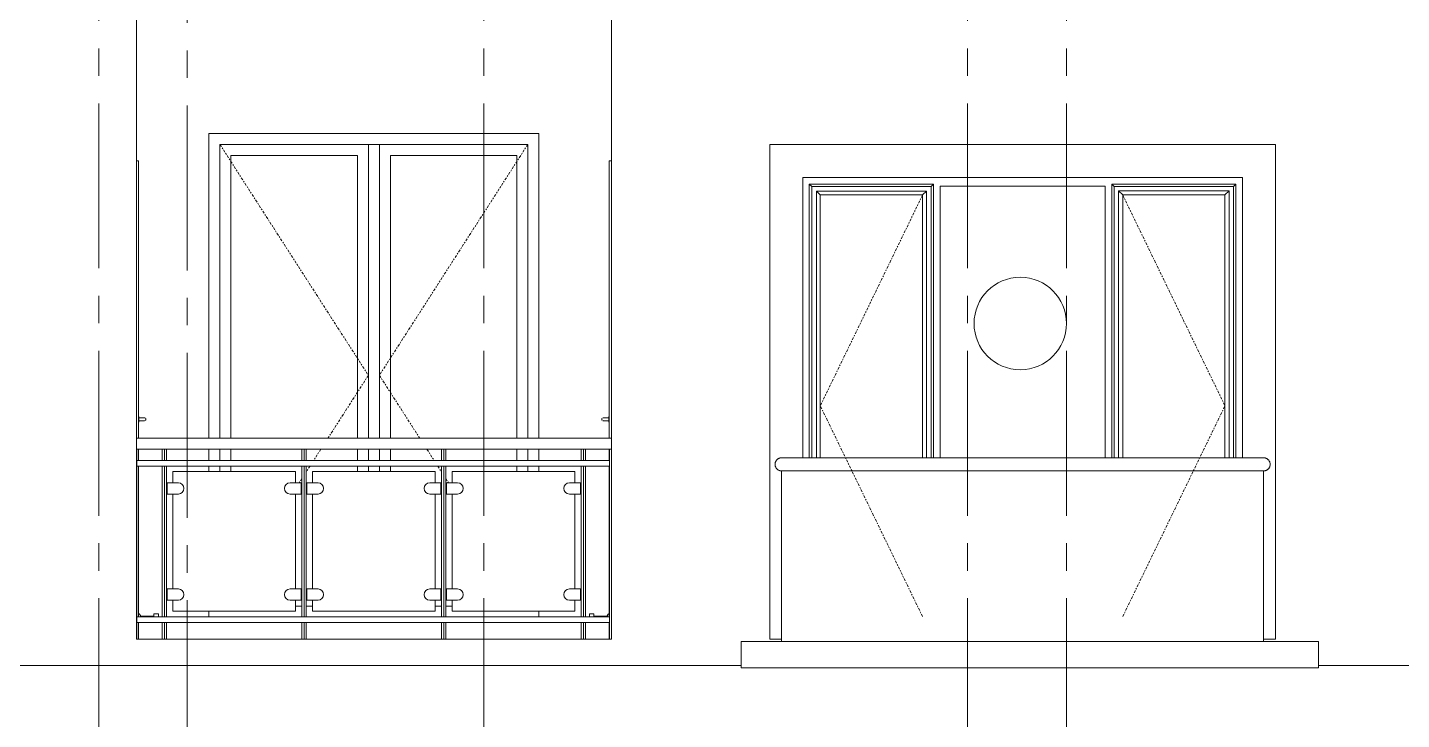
# Model space of a CAD drawing. Header units: millimetres. Extents: x 1373 to 40779, y 1939 to 6439.
# Drawn here: x 38774 to 39398, y 3839 to 4154 of the extents above; entities that cross this region are included whole.
import ezdxf

# ---------------------------------------------------------------- set-up
doc = ezdxf.new("R2010")
doc.units = ezdxf.units.MM
doc.linetypes.add('Center', pattern=[3, 1.2, -0.6, 0.6, -0.6])
doc.linetypes.add('IMPORT-CENTER2', pattern=[112.5, 75, -12.5, 12.5, -12.5])
for name, color, linetype, lineweight in [('A-DOOR', 31, 'Continuous', 18), ('A-DOOR-FRAM', 31, 'Continuous', 18), ('A-FLOR', 192, 'Continuous', 30), ('A-FLOR-HRAL', 11, 'Continuous', 18), ('A-GLAZ', 151, 'Continuous', 18), ('A-WALL', 20, 'Continuous', 9), ('S-GRID', 252, 'IMPORT-CENTER2', 5)]:
    doc.layers.add(name, color=color, linetype=linetype, lineweight=lineweight)
doc.layers.add('Çember', color=7, linetype='Continuous')

# ---------------------------------------------------------------- blocks, each defined once
blk = doc.blocks.new('_MB_KAPI_CAMLI_B - _m_kapı_90_camlı-V73-ÖN GÖRÜNÜŞ')
at = {"layer": 'A-DOOR'}
for p, q in [((261.25, 200.7), (259.75, 200.7)), ((261.25, 201.22), (261.25, 200)), ((261.25, 200), (261.25, 198.78)), ((259.75, 199.3), (261.25, 199.3)), ((254.35, 111.5), (252.35, 111.5)), ((252.35, 110.18), (252.35, 111.5)), ((254.35, 110.18), (254.35, 111.5)), ((260.1, 110.5), (254.35, 110.5)), ((260.1, 110.24), (260.1, 110.5)), ((260.52, 110.81), (260.52, 110.17))]:
    blk.add_line(p, q, dxfattribs=at)
at = {"layer": 'A-DOOR', "flags": 128}
for points in [[(259.75, 200.7), (259.71, 200.7), (259.67, 200.7), (259.63, 200.7), (259.59, 200.7), (259.55, 200.7), (259.51, 200.7), (259.48, 200.7), (259.44, 200.7), (259.4, 200.7), (259.36, 200.7), (259.33, 200.7), (259.29, 200.7), (259.25, 200.7), (259.22, 200.7), (259.19, 200.7), (259.15, 200.7), (259.12, 200.7), (259.09, 200.7), (259.06, 200.7), (259.03, 200.7), (259.01, 200.7), (258.98, 200.7), (258.96, 200.7), (258.93, 200.7), (258.91, 200.7), (258.89, 200.7), (258.87, 200.7), (258.85, 200.7), (258.83, 200.7), (258.82, 200.7), (258.81, 200.7), (258.79, 200.7), (258.78, 200.7), (258.77, 200.7), (258.77, 200.7), (258.76, 200.7), (258.76, 200.7), (258.75, 200.7), (258.75, 200.7)], [(258.75, 199.3), (258.75, 199.3), (258.75, 199.3), (258.76, 199.3), (258.76, 199.3), (258.77, 199.3), (258.78, 199.3), (258.79, 199.3), (258.8, 199.3), (258.82, 199.3), (258.83, 199.3), (258.85, 199.3), (258.86, 199.3), (258.88, 199.3), (258.9, 199.3), (258.93, 199.3), (258.95, 199.3), (258.97, 199.3), (259, 199.3), (259.03, 199.3), (259.05, 199.3), (259.08, 199.3), (259.11, 199.3), (259.15, 199.3), (259.18, 199.3), (259.21, 199.3), (259.25, 199.3), (259.28, 199.3), (259.32, 199.3), (259.35, 199.3), (259.39, 199.3), (259.43, 199.3), (259.46, 199.3), (259.5, 199.3), (259.54, 199.3), (259.58, 199.3), (259.62, 199.3), (259.66, 199.3), (259.7, 199.3), (259.74, 199.3), (259.75, 199.3)], [(260.1, 110.5), (260.12, 110.5), (260.14, 110.51), (260.16, 110.51), (260.18, 110.52), (260.2, 110.52), (260.22, 110.53), (260.24, 110.54), (260.26, 110.54), (260.28, 110.55), (260.3, 110.56), (260.32, 110.57), (260.34, 110.58), (260.35, 110.6), (260.37, 110.61), (260.38, 110.62), (260.4, 110.64), (260.42, 110.65), (260.43, 110.67), (260.44, 110.68), (260.46, 110.7), (260.47, 110.71), (260.48, 110.73), (260.49, 110.75), (260.5, 110.77), (260.51, 110.79), (260.52, 110.8), (260.52, 110.81)], [(260.52, 110.81), (260.55, 110.88), (260.59, 110.95), (260.63, 111.02), (260.67, 111.09), (260.72, 111.15), (260.76, 111.22), (260.81, 111.28), (260.87, 111.34), (260.92, 111.4), (260.98, 111.46), (261.04, 111.51), (261.1, 111.56), (261.16, 111.61), (261.23, 111.66), (261.3, 111.7), (261.36, 111.74)]]:
    blk.add_lwpolyline(points, dxfattribs=at)
at = {"layer": 'A-DOOR'}
for start, end in [(150, 180), (180, 210), (75, 120), (240, 285)]:
    blk.add_arc((258.75, 200), 0.7, start, end, dxfattribs=at)
at = {"layer": 'A-DOOR-FRAM'}
for p, q in [((261.35, 191.44), (261.35, 317.5)), ((262.35, 317.5), (261.35, 317.5)), ((261.35, 181.28), (261.35, 186.36)), ((261.35, 110.16), (261.35, 178.74)), ((261.35, 100), (261.35, 107.62))]:
    blk.add_line(p, q, dxfattribs=at)
blk = doc.blocks.new('_MB_KAPI_CAMLI_B - _m_kapı_80_camlı-2079422-ÖN GÖRÜNÜŞ')
at = {"layer": 'A-DOOR'}
for p, q in [((47.45, 500), (47.45, 501.22)), ((48.95, 500.7), (47.45, 500.7)), ((47.45, 498.78), (47.45, 500)), ((47.45, 499.3), (48.95, 499.3)), ((48.18, 410.17), (48.18, 410.81)), ((54.35, 410.5), (48.6, 410.5)), ((48.6, 410.5), (48.6, 410.24)), ((56.35, 411.5), (54.35, 411.5)), ((54.35, 411.5), (54.35, 410.18)), ((56.35, 411.5), (56.35, 410.18))]:
    blk.add_line(p, q, dxfattribs=at)
at = {"layer": 'A-DOOR', "flags": 128}
for points in [[(49.95, 500.7), (49.95, 500.7), (49.95, 500.7), (49.94, 500.7), (49.94, 500.7), (49.93, 500.7), (49.92, 500.7), (49.91, 500.7), (49.9, 500.7), (49.89, 500.7), (49.87, 500.7), (49.86, 500.7), (49.84, 500.7), (49.82, 500.7), (49.8, 500.7), (49.78, 500.7), (49.75, 500.7), (49.73, 500.7), (49.7, 500.7), (49.68, 500.7), (49.65, 500.7), (49.62, 500.7), (49.59, 500.7), (49.56, 500.7), (49.52, 500.7), (49.49, 500.7), (49.46, 500.7), (49.42, 500.7), (49.39, 500.7), (49.35, 500.7), (49.31, 500.7), (49.28, 500.7), (49.24, 500.7), (49.2, 500.7), (49.16, 500.7), (49.12, 500.7), (49.08, 500.7), (49.04, 500.7), (49, 500.7), (48.96, 500.7), (48.95, 500.7)], [(48.95, 499.3), (48.99, 499.3), (49.03, 499.3), (49.07, 499.3), (49.11, 499.3), (49.15, 499.3), (49.19, 499.3), (49.23, 499.3), (49.27, 499.3), (49.3, 499.3), (49.34, 499.3), (49.38, 499.3), (49.41, 499.3), (49.45, 499.3), (49.48, 499.3), (49.52, 499.3), (49.55, 499.3), (49.58, 499.3), (49.61, 499.3), (49.64, 499.3), (49.67, 499.3), (49.7, 499.3), (49.72, 499.3), (49.75, 499.3), (49.77, 499.3), (49.79, 499.3), (49.81, 499.3), (49.83, 499.3), (49.85, 499.3), (49.87, 499.3), (49.88, 499.3), (49.9, 499.3), (49.91, 499.3), (49.92, 499.3), (49.93, 499.3), (49.94, 499.3), (49.94, 499.3), (49.95, 499.3), (49.95, 499.3), (49.95, 499.3)], [(47.33, 411.74), (47.4, 411.7), (47.47, 411.66), (47.53, 411.62), (47.59, 411.57), (47.66, 411.52), (47.72, 411.46), (47.77, 411.41), (47.83, 411.35), (47.88, 411.29), (47.93, 411.23), (47.98, 411.16), (48.02, 411.1), (48.07, 411.03), (48.11, 410.96), (48.14, 410.89), (48.18, 410.82), (48.18, 410.81)], [(48.18, 410.81), (48.19, 410.79), (48.2, 410.77), (48.21, 410.75), (48.22, 410.73), (48.23, 410.72), (48.25, 410.7), (48.26, 410.68), (48.27, 410.67), (48.29, 410.65), (48.3, 410.64), (48.32, 410.62), (48.33, 410.61), (48.35, 410.6), (48.37, 410.59), (48.38, 410.57), (48.4, 410.56), (48.42, 410.55), (48.44, 410.54), (48.46, 410.54), (48.48, 410.53), (48.5, 410.52), (48.52, 410.52), (48.54, 410.51), (48.56, 410.51), (48.58, 410.5), (48.6, 410.5), (48.6, 410.5)]]:
    blk.add_lwpolyline(points, dxfattribs=at)
at = {"layer": 'A-DOOR'}
for start, end in [(60, 105), (0, 30), (330, 0), (255, 300)]:
    blk.add_arc((49.95, 500), 0.7, start, end, dxfattribs=at)
at = {"layer": 'A-DOOR-FRAM'}
for p, q in [((47.35, 617.5), (46.35, 617.5)), ((47.35, 617.5), (47.35, 491.44)), ((47.35, 486.36), (47.35, 481.28)), ((47.35, 478.74), (47.35, 410.16)), ((47.35, 407.62), (47.35, 400))]:
    blk.add_line(p, q, dxfattribs=at)

msp = doc.modelspace()

# ---------------------------------------------------------------- linework, layer by layer
at = {"layer": 'A-FLOR', "color": 1, "lineweight": 20}
for p, q in [((38823.02, 3875.76), (39039.02, 3875.76)), ((39098.02, 3863.76), (38235.67, 3863.76)), ((39470.39, 3863.76), (39360.53, 3863.76))]:
    msp.add_line(p, q, dxfattribs=at)
at = {"layer": 'A-FLOR-HRAL'}
for p, q in [((38823.02, 3967.2), (39039.02, 3967.2)), ((38823.02, 3962.12), (39039.02, 3962.12)), ((38823.24, 3875.76), (38823.24, 3962.12)), ((38834.82, 3957.04), (38834.82, 3962.12)), ((38836.72, 3962.12), (38836.72, 3957.04)), ((38898.32, 3957.04), (38898.32, 3962.12)), ((38900.22, 3962.12), (38900.22, 3957.04)), ((38961.82, 3957.04), (38961.82, 3962.12)), ((38963.72, 3962.12), (38963.72, 3957.04)), ((39025.32, 3957.04), (39025.32, 3962.12)), ((39027.22, 3962.12), (39027.22, 3957.04)), ((39038.16, 3875.76), (39038.16, 3962.12)), ((38823.02, 3957.04), (39038.16, 3957.04)), ((38823.02, 3954.5), (39038.16, 3954.5)), ((38834.82, 3885.92), (38834.82, 3954.5)), ((38836.72, 3954.5), (38836.72, 3885.92)), ((38895.46, 3951.96), (38839.58, 3951.96)), ((38839.58, 3951.96), (38839.58, 3946.88)), ((38895.46, 3946.88), (38895.46, 3951.96)), ((38898.32, 3885.92), (38898.32, 3954.5)), ((38900.22, 3954.5), (38900.22, 3885.92)), ((38958.96, 3951.96), (38903.08, 3951.96)), ((38903.08, 3951.96), (38903.08, 3946.88)), ((38958.96, 3946.88), (38958.96, 3951.96)), ((38961.82, 3885.92), (38961.82, 3954.5)), ((38963.72, 3954.5), (38963.72, 3885.92)), ((39022.46, 3951.96), (38966.58, 3951.96)), ((38966.58, 3951.96), (38966.58, 3946.88)), ((39022.46, 3946.88), (39022.46, 3951.96)), ((39025.32, 3885.92), (39025.32, 3954.5)), ((39027.22, 3954.5), (39027.22, 3885.92)), ((38842.12, 3946.88), (38837.04, 3946.88)), ((38837.04, 3946.88), (38837.04, 3941.8)), ((38898, 3946.88), (38892.92, 3946.88)), ((38898, 3941.8), (38898, 3946.88)), ((38905.62, 3946.88), (38900.54, 3946.88)), ((38900.54, 3946.88), (38900.54, 3941.8)), ((38961.5, 3946.88), (38956.42, 3946.88)), ((38961.5, 3941.8), (38961.5, 3946.88)), ((38969.12, 3946.88), (38964.04, 3946.88)), ((38964.04, 3946.88), (38964.04, 3941.8)), ((39025, 3946.88), (39019.92, 3946.88)), ((39025, 3941.8), (39025, 3946.88)), ((38837.04, 3941.8), (38842.12, 3941.8)), ((38839.58, 3941.8), (38839.58, 3898.62)), ((38892.92, 3941.8), (38898, 3941.8)), ((38895.46, 3898.62), (38895.46, 3941.8)), ((38900.54, 3941.8), (38905.62, 3941.8)), ((38903.08, 3941.8), (38903.08, 3898.62)), ((38956.42, 3941.8), (38961.5, 3941.8)), ((38958.96, 3898.62), (38958.96, 3941.8)), ((38964.04, 3941.8), (38969.12, 3941.8)), ((38966.58, 3941.8), (38966.58, 3898.62)), ((39019.92, 3941.8), (39025, 3941.8)), ((39022.46, 3898.62), (39022.46, 3941.8)), ((38842.12, 3898.62), (38837.04, 3898.62)), ((38837.04, 3898.62), (38837.04, 3893.54)), ((38837.04, 3893.54), (38842.12, 3893.54)), ((38839.58, 3893.54), (38839.58, 3888.46)), ((38898, 3898.62), (38892.92, 3898.62)), ((38892.92, 3893.54), (38898, 3893.54)), ((38895.46, 3888.46), (38895.46, 3893.54)), ((38898, 3893.54), (38898, 3898.62)), ((38905.62, 3898.62), (38900.54, 3898.62)), ((38900.54, 3898.62), (38900.54, 3893.54)), ((38900.54, 3893.54), (38905.62, 3893.54)), ((38903.08, 3893.54), (38903.08, 3888.46)), ((38961.5, 3898.62), (38956.42, 3898.62)), ((38956.42, 3893.54), (38961.5, 3893.54)), ((38958.96, 3888.46), (38958.96, 3893.54)), ((38961.5, 3893.54), (38961.5, 3898.62)), ((38969.12, 3898.62), (38964.04, 3898.62)), ((38964.04, 3898.62), (38964.04, 3893.54)), ((38964.04, 3893.54), (38969.12, 3893.54)), ((38966.58, 3893.54), (38966.58, 3888.46)), ((39025, 3898.62), (39019.92, 3898.62)), ((39019.92, 3893.54), (39025, 3893.54)), ((39022.46, 3888.46), (39022.46, 3893.54)), ((39025, 3893.54), (39025, 3898.62)), ((38839.58, 3888.46), (38895.46, 3888.46)), ((38903.08, 3888.46), (38958.96, 3888.46)), ((38966.58, 3888.46), (39022.46, 3888.46)), ((38823.02, 3885.92), (39038.16, 3885.92)), ((38823.02, 3883.38), (39038.16, 3883.38)), ((38834.82, 3875.76), (38834.82, 3883.38)), ((38836.72, 3883.38), (38836.72, 3875.76)), ((38898.32, 3875.76), (38898.32, 3883.38)), ((38900.22, 3883.38), (38900.22, 3875.76)), ((38961.82, 3875.76), (38961.82, 3883.38)), ((38963.72, 3883.38), (38963.72, 3875.76)), ((39025.32, 3875.76), (39025.32, 3883.38)), ((39027.22, 3883.38), (39027.22, 3875.76))]:
    msp.add_line(p, q, dxfattribs=at)
at = {"layer": 'A-FLOR-HRAL', "linetype": 'Continuous'}
for p, q in [((38835.77, 3957.04), (38835.77, 3962.12)), ((38899.27, 3957.04), (38899.27, 3962.12)), ((38962.77, 3957.04), (38962.77, 3962.12)), ((39026.27, 3957.04), (39026.27, 3962.12)), ((38835.77, 3885.92), (38835.77, 3954.5)), ((38899.27, 3885.92), (38899.27, 3954.5)), ((38962.77, 3885.92), (38962.77, 3954.5)), ((39026.27, 3885.92), (39026.27, 3954.5)), ((38835.77, 3875.76), (38835.77, 3883.38)), ((38899.27, 3875.76), (38899.27, 3883.38)), ((38962.77, 3875.76), (38962.77, 3883.38)), ((39026.27, 3875.76), (39026.27, 3883.38))]:
    msp.add_line(p, q, dxfattribs=at)
at = {"layer": 'A-FLOR-HRAL'}
for centre, start, end in [((38842.12, 3944.34), 270, 90), ((38892.92, 3944.34), 90, 270), ((38905.62, 3944.34), 270, 90), ((38956.42, 3944.34), 90, 270), ((38969.12, 3944.34), 270, 90), ((39019.92, 3944.34), 90, 270), ((38842.12, 3896.08), 270, 90), ((38892.92, 3896.08), 90, 270), ((38905.62, 3896.08), 270, 90), ((38956.42, 3896.08), 90, 270), ((38969.12, 3896.08), 270, 90), ((39019.92, 3896.08), 90, 270)]:
    msp.add_arc(centre, 2.54, start, end, dxfattribs=at)
at = {"layer": 'A-GLAZ', "linetype": 'Center'}
for p, q in [((38861.02, 4100.76), (38928.52, 3995.76)), ((39001.02, 4100.76), (38933.52, 3995.76)), ((39180.52, 4077.76), (39134.02, 3981.91)), ((39271.52, 4077.76), (39318.02, 3981.91)), ((38928.52, 3995.76), (38910.16, 3967.2)), ((38933.52, 3995.76), (38951.88, 3967.2)), ((39180.52, 3886.06), (39134.02, 3981.91)), ((39271.52, 3886.06), (39318.02, 3981.91)), ((38906.89, 3962.12), (38903.63, 3957.04)), ((38955.14, 3962.12), (38958.41, 3957.04)), ((38898.32, 3948.78), (38897.1, 3946.88)), ((38901.99, 3954.5), (38900.22, 3951.74)), ((38960.04, 3954.5), (38961.82, 3951.74)), ((38963.72, 3948.78), (38964.94, 3946.88))]:
    msp.add_line(p, q, dxfattribs=at)
at = {"layer": 'A-GLAZ'}
for p, q in [((38861.02, 4100.76), (39001.02, 4100.76)), ((38861.02, 4100.76), (38861.02, 3967.2)), ((38933.52, 4100.76), (38928.52, 4100.76)), ((38928.52, 3967.2), (38928.52, 4100.76)), ((38933.52, 4100.76), (38933.52, 3967.2)), ((39001.02, 3967.2), (39001.02, 4100.76)), ((39341.02, 4100.76), (39111.02, 4100.76)), ((39111.02, 4100.76), (39111.02, 3875.76)), ((39341.02, 3875.76), (39341.02, 4100.76)), ((38866.02, 4095.76), (38923.52, 4095.76)), ((38866.02, 4095.76), (38866.02, 3967.2)), ((38923.52, 3967.2), (38923.52, 4095.76)), ((38938.52, 4095.76), (38996.02, 4095.76)), ((38938.52, 4095.76), (38938.52, 3967.2)), ((38996.02, 3967.2), (38996.02, 4095.76)), ((39126.02, 3958.29), (39126.02, 4085.76)), ((39126.02, 4085.76), (39326.02, 4085.76)), ((39129.02, 3958.28), (39129.02, 4082.76)), ((39130.1, 4081.68), (39129.02, 4082.76)), ((39129.02, 4082.76), (39185.52, 4082.76)), ((39130.1, 3958.28), (39130.1, 4081.68)), ((39184.44, 4081.68), (39130.1, 4081.68)), ((39185.52, 4082.76), (39184.44, 4081.68)), ((39184.44, 4081.68), (39184.44, 3958.29)), ((39185.52, 4082.76), (39185.52, 3958.29)), ((39188.52, 3958.29), (39188.52, 4081.76)), ((39188.52, 4081.76), (39263.52, 4081.76)), ((39263.52, 4081.76), (39263.52, 3958.29)), ((39266.52, 4082.76), (39323.02, 4082.76)), ((39266.52, 3958.29), (39266.52, 4082.76)), ((39266.52, 4082.76), (39267.68, 4081.6)), ((39267.68, 4081.6), (39321.86, 4081.6)), ((39267.68, 4081.6), (39267.68, 3958.29)), ((39321.86, 4081.6), (39323.02, 4082.76)), ((39321.86, 4081.6), (39321.86, 3958.29)), ((39323.02, 4082.76), (39323.02, 3958.29)), ((39326.02, 4085.76), (39326.02, 3958.29)), ((39134.02, 4077.76), (39132.27, 4079.5)), ((39132.27, 4079.5), (39132.27, 3958.28)), ((39182.26, 4079.5), (39132.27, 4079.5)), ((39134.02, 4077.76), (39134.02, 3958.28)), ((39180.52, 4077.76), (39134.02, 4077.76)), ((39182.26, 4079.5), (39180.52, 4077.76)), ((39180.52, 3958.29), (39180.52, 4077.76)), ((39182.26, 3958.29), (39182.26, 4079.5)), ((39319.9, 4079.64), (39269.64, 4079.64)), ((39269.64, 3958.29), (39269.64, 4079.64)), ((39269.64, 4079.64), (39271.52, 4077.76)), ((39318.02, 4077.76), (39271.52, 4077.76)), ((39271.52, 4077.76), (39271.52, 3958.29)), ((39318.02, 4077.76), (39319.9, 4079.64)), ((39318.02, 3958.29), (39318.02, 4077.76)), ((39319.9, 3958.29), (39319.9, 4079.64)), ((38861.02, 3962.12), (38861.02, 3957.04)), ((38866.02, 3962.12), (38866.02, 3957.04)), ((38923.52, 3957.04), (38923.52, 3962.12)), ((38928.52, 3957.04), (38928.52, 3962.12)), ((38933.52, 3962.12), (38933.52, 3957.04)), ((38938.52, 3962.12), (38938.52, 3957.04)), ((38996.02, 3957.04), (38996.02, 3962.12)), ((39001.02, 3957.04), (39001.02, 3962.12)), ((39335.59, 3958.29), (39116.45, 3958.29)), ((38861.02, 3954.5), (38861.02, 3951.96)), ((38866.02, 3954.5), (38866.02, 3951.96)), ((38923.52, 3951.96), (38923.52, 3954.5)), ((38928.52, 3951.96), (38928.52, 3954.5)), ((38933.52, 3954.5), (38933.52, 3951.96)), ((38938.52, 3954.5), (38938.52, 3951.96)), ((38996.02, 3951.96), (38996.02, 3954.5)), ((39001.02, 3951.96), (39001.02, 3954.5)), ((39116.45, 3952.39), (39116.45, 3874.76)), ((39116.45, 3952.29), (39335.59, 3952.29)), ((39335.59, 3952.39), (39335.59, 3874.76)), ((38898, 3895.76), (38898.32, 3895.76)), ((38900.22, 3895.76), (38900.54, 3895.76)), ((38961.5, 3895.76), (38961.82, 3895.76)), ((38963.72, 3895.76), (38964.04, 3895.76)), ((38895.46, 3890.76), (38898.32, 3890.76)), ((38900.22, 3890.76), (38903.08, 3890.76)), ((38958.96, 3890.76), (38961.82, 3890.76)), ((38963.72, 3890.76), (38966.58, 3890.76)), ((39098.02, 3874.76), (39360.53, 3874.76)), ((39098.02, 3862.76), (39098.02, 3874.76)), ((39111.02, 3875.76), (39116.45, 3875.76)), ((39335.59, 3875.76), (39341.02, 3875.76)), ((39360.53, 3862.76), (39360.53, 3874.76)), ((39360.53, 3862.76), (39098.02, 3862.76))]:
    msp.add_line(p, q, dxfattribs=at)
for points, knots in [([(39116.45, 3958.29), (39116.39, 3958.29), (39116.26, 3958.29), (39116.06, 3958.27), (39115.86, 3958.23), (39115.67, 3958.19), (39115.49, 3958.13), (39115.3, 3958.06), (39115.12, 3957.98), (39114.95, 3957.89), (39114.78, 3957.79), (39114.57, 3957.63), (39114.37, 3957.46), (39114.19, 3957.27), (39114.03, 3957.07), (39113.85, 3956.79), (39113.67, 3956.44), (39113.5, 3955.94), (39113.45, 3955.55), (39113.45, 3955.29)], [0.5, 0.5, 0.5, 0.5, 0.5208333, 0.5416667, 0.5625, 0.5833333, 0.6041667, 0.625, 0.6458333, 0.6666667, 0.6875, 0.7083333, 0.75, 0.7708333, 0.7916667, 0.8333333, 0.875, 0.9166667, 1, 1, 1, 1]), ([(39113.45, 3955.29), (39113.45, 3955.03), (39113.5, 3954.64), (39113.67, 3954.14), (39113.85, 3953.79), (39114.03, 3953.51), (39114.19, 3953.31), (39114.37, 3953.12), (39114.62, 3952.9), (39114.89, 3952.72), (39115.12, 3952.6), (39115.3, 3952.52), (39115.49, 3952.45), (39115.67, 3952.39), (39115.86, 3952.35), (39116.06, 3952.31), (39116.26, 3952.29), (39116.39, 3952.29), (39116.45, 3952.29)], [0, 0, 0, 0, 0.0833333, 0.125, 0.1666667, 0.2083333, 0.2291667, 0.25, 0.2916667, 0.3333333, 0.3541667, 0.375, 0.3958333, 0.4166667, 0.4375, 0.4583333, 0.4791667, 0.5, 0.5, 0.5, 0.5]), ([(39335.59, 3958.29), (39335.65, 3958.29), (39335.78, 3958.29), (39335.98, 3958.27), (39336.17, 3958.23), (39336.36, 3958.19), (39336.55, 3958.13), (39336.74, 3958.06), (39336.91, 3957.98), (39337.09, 3957.89), (39337.25, 3957.79), (39337.47, 3957.63), (39337.66, 3957.46), (39337.84, 3957.27), (39338.01, 3957.07), (39338.19, 3956.79), (39338.37, 3956.44), (39338.54, 3955.94), (39338.59, 3955.55), (39338.59, 3955.29)], [0.5, 0.5, 0.5, 0.5, 0.5208333, 0.5416667, 0.5625, 0.5833333, 0.6041667, 0.625, 0.6458333, 0.6666667, 0.6875, 0.7083333, 0.75, 0.7708333, 0.7916667, 0.8333333, 0.875, 0.9166667, 1, 1, 1, 1]), ([(39338.59, 3955.29), (39338.59, 3955.03), (39338.54, 3954.64), (39338.37, 3954.14), (39338.19, 3953.79), (39338.01, 3953.51), (39337.84, 3953.31), (39337.66, 3953.12), (39337.42, 3952.9), (39337.15, 3952.72), (39336.91, 3952.6), (39336.74, 3952.52), (39336.55, 3952.45), (39336.36, 3952.39), (39336.17, 3952.35), (39335.98, 3952.31), (39335.78, 3952.29), (39335.65, 3952.29), (39335.59, 3952.29)], [0, 0, 0, 0, 0.0833333, 0.125, 0.1666667, 0.2083333, 0.2291667, 0.25, 0.2916667, 0.3333333, 0.3541667, 0.375, 0.3958333, 0.4166667, 0.4375, 0.4583333, 0.4791667, 0.5, 0.5, 0.5, 0.5])]:
    msp.add_open_spline(points, degree=3, knots=knots, dxfattribs=at)
at = {"layer": 'A-WALL'}
for p, q in [((38823.02, 3875.76), (38823.02, 5063.76)), ((39039.02, 3875.76), (39039.02, 5063.76)), ((38856.02, 3967.2), (38856.02, 4105.76)), ((38856.02, 4105.76), (39006.02, 4105.76)), ((39006.02, 4105.76), (39006.02, 3967.2)), ((38856.02, 3957.04), (38856.02, 3962.12)), ((39006.02, 3962.12), (39006.02, 3957.04)), ((38856.02, 3951.96), (38856.02, 3954.5)), ((39006.02, 3954.5), (39006.02, 3951.96)), ((38856.02, 3885.92), (38856.02, 3888.46)), ((39006.02, 3888.46), (39006.02, 3885.92))]:
    msp.add_line(p, q, dxfattribs=at)
at = {"layer": 'S-GRID', "lineweight": 18}
for p, q in [((38806.02, 2694.42), (38806.02, 5588.9)), ((38846.09, 2693.5), (38846.09, 5588.9)), ((38981.02, 2694.42), (38981.02, 5588.9)), ((39201.02, 2694.42), (39201.02, 5588.9)), ((39246.02, 2694.42), (39246.02, 5588.9))]:
    msp.add_line(p, q, dxfattribs=at)
at = {"layer": 'Çember', "color": 1, "linetype": 'Continuous', "lineweight": 5}
msp.add_circle((39224.96, 4019.33), 21.02, dxfattribs=at)

# ---------------------------------------------------------------- block references
at = {"layer": 'A-DOOR'}
for name, p in [('_MB_KAPI_CAMLI_B - _m_kapı_80_camlı-2079422-ÖN GÖRÜNÜŞ', (38776.67, 3475.76)), ('_MB_KAPI_CAMLI_B - _m_kapı_90_camlı-V73-ÖN GÖRÜNÜŞ', (38776.67, 3775.76))]:
    msp.add_blockref(name, p, dxfattribs=at)

doc.saveas('drawing.dxf')
